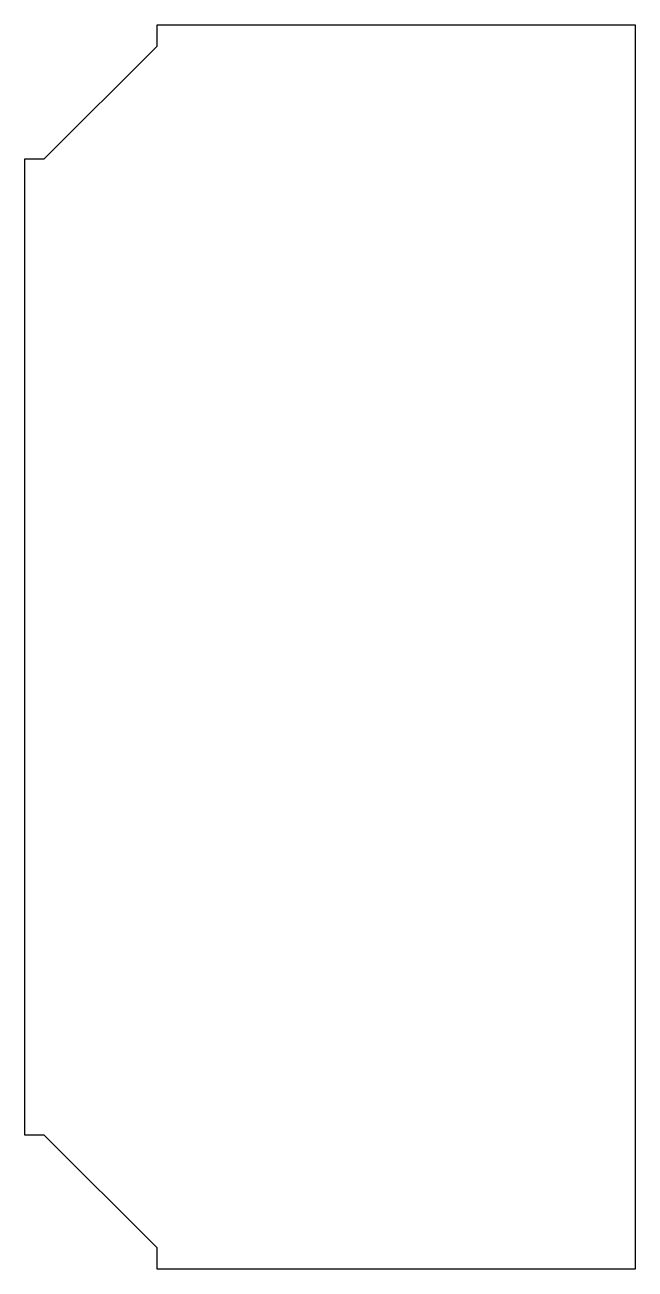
# Model space of a CAD drawing. Header units: millimetres. Extents: x -330 to -1, y -151 to 521.
import ezdxf

# ---------------------------------------------------------------- set-up
doc = ezdxf.new("R2010")
doc.units = ezdxf.units.MM
doc.layers.get('0').update_dxf_attribs({"linetype": 'CONTINUOUS'})

msp = doc.modelspace()

# ---------------------------------------------------------------- linework, layer by layer
msp.add_lwpolyline([(-0.5, 520.62), (-0.5, -151.08), (-258.5, -151.08), (-258.5, -139.61), (-319.38, -78.73), (-329.85, -78.73), (-329.85, 448.27), (-319.38, 448.27), (-258.5, 509.15), (-258.5, 520.62)], close=True)

doc.saveas('drawing.dxf')
